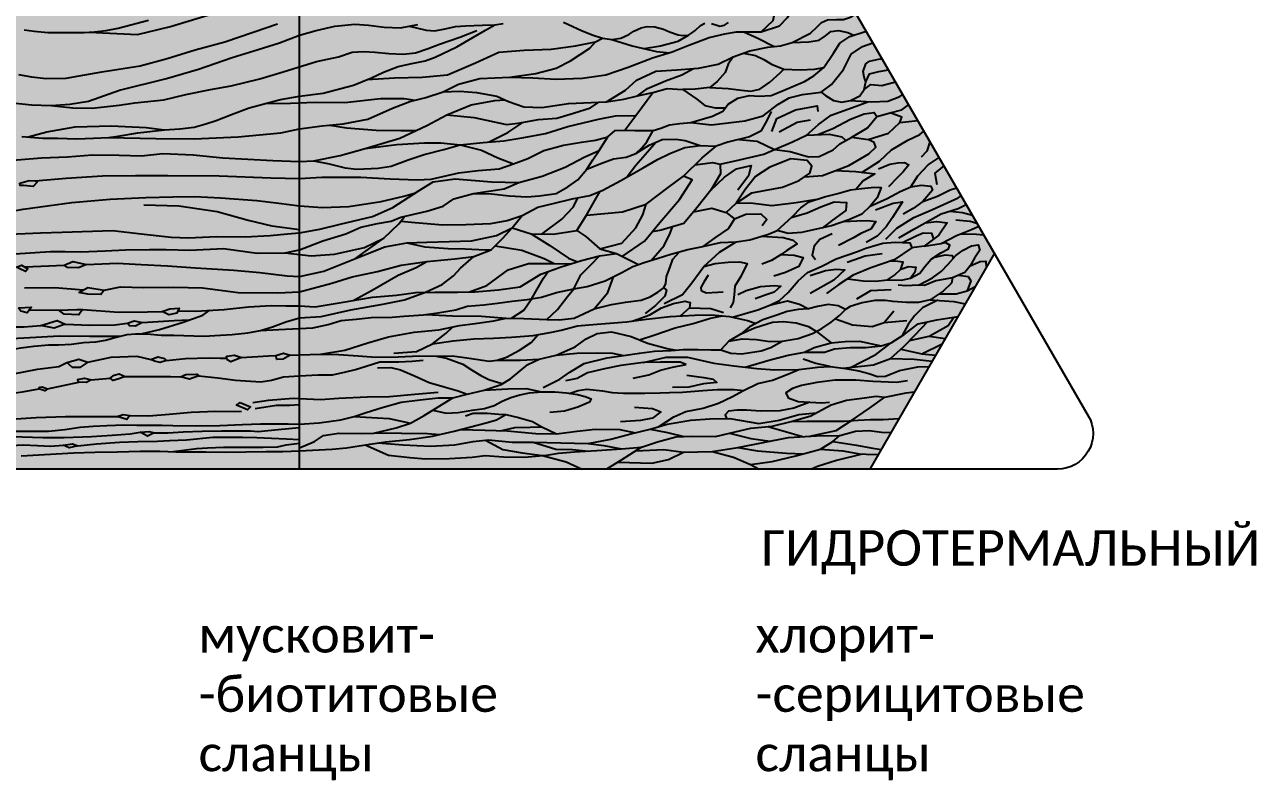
# Model space of a CAD drawing. Header units: millimetres. Extents: x 39 to 1913, y -1214 to 273.
# Drawn here: x 1670.9 to 1843.7, y -364.6 to -258.4 of the extents above; entities that cross this region are included whole.
import ezdxf

# ---------------------------------------------------------------- set-up
doc = ezdxf.new("R2010")
doc.units = ezdxf.units.MM
doc.styles.get("Standard").update_dxf_attribs({"font": 'arial.ttf'})

msp = doc.modelspace()

# ---------------------------------------------------------------- hatches: boundary and pattern name
at = {"transparency": 33554483}
h = msp.add_hatch(color=251, dxfattribs=at)
h.dxf.hatch_style = 1
h.paths.add_polyline_path([(1709.47, -254.47), (1651.97, -221.27), (1611.97, -290.55), (1629.47, -320.86), (1709.47, -320.86)])
h = msp.add_hatch(color=96, dxfattribs=at)
h.dxf.hatch_style = 1
h.paths.add_polyline_path([(1806.97, -290.55), (1766.97, -221.27), (1709.47, -254.47), (1709.47, -320.86), (1789.47, -320.86)])

# ---------------------------------------------------------------- linework, layer by layer
at = {"color": 252}
msp.add_lwpolyline([(1598.8, -313.36), (1705.14, -129.17, -0.57735), (1713.8, -129.17), (1820.14, -313.36, -0.57735), (1815.81, -320.86), (1603.13, -320.86, -0.57735)], format="xyb", close=True, dxfattribs=at)
for points in [[(1679.95, -259.51), (1686.71, -259.84), (1691.34, -258.69), (1696.1, -257.24), (1700.81, -255.92), (1705.48, -254.33), (1707.92, -253.57), (1710.33, -251.73), (1713.11, -250.45), (1717.02, -249.1), (1721.04, -248.69), (1724.22, -248.47), (1727.22, -248.03), (1729.62, -247.12), (1731.33, -245.76), (1733.23, -244.33), (1735.36, -243.31), (1739.62, -242.15)], [(1774.25, -259.45), (1775.93, -257.86), (1776.29, -256.02), (1776.35, -254.9), (1776.43, -253.84), (1777.27, -253.17), (1778.47, -252.69), (1779.53, -251.94), (1779.96, -250.74)], [(1709.47, -320.86), (1709.47, -254.47)], [(1761.77, -262.29), (1764.08, -261.35), (1766.93, -260.26), (1769.14, -259.76), (1770.76, -259.45), (1772.85, -259.45), (1774.25, -259.45), (1776.82, -258.64), (1777.94, -257.44), (1779.03, -255.71), (1779.95, -254.65), (1781.24, -254.4), (1782.38, -254.48), (1783.7, -255.12), (1785.07, -255.26), (1786.3, -254.74)], [(1752.51, -269.31), (1755.22, -267.66), (1756.73, -266.24), (1759.47, -264.98), (1762.4, -264.82), (1765.45, -264.56), (1768.22, -264.01), (1770.31, -262.97), (1772.66, -262.13), (1775.15, -261.6), (1776.96, -261.41), (1778.58, -260.96), (1781.15, -259.65), (1782.16, -258.7), (1782.69, -258.14), (1783.56, -257.8), (1784.79, -257.75), (1785.79, -257.72), (1786.77, -257.38), (1787.55, -256.91)], [(1668.28, -269.32), (1671.85, -269.73), (1674.59, -269.81), (1677.21, -269.6), (1679.83, -269.19), (1684.17, -267.64), (1690.76, -266), (1695.29, -264.72), (1699.99, -263.07), (1703.66, -261.96), (1706.63, -261.01), (1709.47, -259.94), (1711.78, -259.28), (1714.39, -258.66), (1717.2, -258.37), (1719.13, -258.53), (1721.35, -258.81), (1723.6, -258.89), (1726.05, -258.43)], [(1670, -265.45), (1671.84, -265.76), (1673.91, -266.01), (1676.7, -265.98), (1678.54, -265.65), (1681.71, -265.08), (1687.08, -264.24), (1690.86, -263.19), (1694.79, -262), (1698.99, -260.85), (1702.94, -259.51), (1706.34, -258.36)], [(1670.48, -274.14), (1673.42, -274.39), (1675.47, -274.39), (1678.21, -274.47), (1680.52, -274.39), (1682.65, -274.31), (1684.01, -274.1), (1686.75, -273.63), (1690.48, -273.23), (1692.66, -273.1), (1694.68, -272.86), (1696.31, -272.37), (1697.76, -271.92), (1699.91, -271.05), (1702.38, -270.13), (1706.8, -268.95), (1709.47, -268.5), (1712.76, -268.06), (1717.04, -266.95), (1719.53, -265.9), (1721.24, -265.11), (1723.29, -264.32), (1725.21, -263.9), (1727.07, -263.53), (1728.49, -263.01), (1731.52, -261.56), (1733.78, -260.25), (1735.54, -259.25), (1736.86, -258.5)], [(1670.8, -259.16), (1672.22, -259.35), (1674.11, -259.54), (1675.57, -259.54), (1677.11, -259.54), (1679.22, -259.54), (1680.68, -259.47), (1682.3, -259.28), (1683.99, -258.93), (1688.24, -257.81)], [(1674.59, -269.81), (1677.64, -270.12), (1680.37, -270.2), (1684.16, -269.74), (1686.35, -269.45), (1690.42, -269.03), (1693.49, -268.27), (1696.94, -267.55), (1699.84, -267.05), (1703.88, -266.08), (1707.16, -265.08), (1711.82, -263.65), (1714.93, -262.99), (1716.83, -262.3), (1718.41, -262.2), (1720.07, -262.33), (1721.98, -262.49), (1724.01, -262.61), (1725.74, -262.43), (1727.51, -261.82), (1729.11, -261.19), (1731.94, -260.19), (1734.33, -259.28)], [(1724.82, -258.66), (1725.89, -258.92), (1727.24, -259.25), (1728.46, -259.33), (1729.88, -259.05), (1731.36, -258.73), (1732.76, -258.63), (1735.15, -258.53), (1736.86, -258.5), (1738.03, -258.29)], [(1746.51, -258.09), (1747.83, -258.73), (1749, -259.28), (1750.51, -259.9), (1751.98, -260.37), (1753.26, -260.55), (1754.55, -260.34), (1755.67, -259.83), (1756.39, -259.38), (1757.38, -258.89), (1758.22, -258.72), (1759.32, -258.77), (1760.53, -259.11), (1761.39, -259.44), (1762.6, -259.88), (1763.23, -259.96), (1764.03, -259.95), (1764.46, -259.67), (1764.96, -259.29), (1765.7, -258.58), (1766.35, -258.23)], [(1767.25, -258.27), (1768.03, -258.54), (1768.42, -258.67), (1769.09, -258.51), (1769.66, -258.15)], [(1778.58, -260.96), (1780.93, -260.88), (1782.38, -260.63), (1783.28, -260.01), (1784.03, -259.4), (1785.09, -259.28), (1786.38, -259.56), (1787.25, -259.94)], [(1669.51, -290.61), (1674.51, -290.31), (1676.55, -290.29), (1678.78, -290.34), (1682.16, -290.23), (1685.04, -290.07), (1688.4, -290.04), (1690.73, -290.02), (1694.07, -290.13), (1698.8, -289.88), (1703.5, -290.55), (1707.45, -290.47), (1709.47, -290.07), (1712.7, -288.82), (1715.93, -287.83), (1718.04, -286.89), (1720.41, -286.37), (1722.3, -286.03), (1723.68, -285.47), (1727.34, -284.65), (1729.62, -283.96), (1731.1, -282.91), (1733.86, -282.18), (1736.37, -282.2), (1738.87, -282.49), (1741.33, -282.64), (1743.11, -282.49), (1745.47, -282.15), (1747.09, -281.24), (1748.52, -280.24), (1749.76, -278.74), (1750.6, -277.45), (1751.51, -276.13), (1752.72, -274.22), (1753.75, -273.33), (1755.1, -273.25), (1756.5, -273.33), (1757.96, -273.33), (1759.07, -273.33), (1760.15, -272.98), (1761.37, -272.54), (1762.82, -272.33), (1764.36, -272.19), (1767.39, -271.3), (1768.85, -270.6), (1769.6, -269.63), (1770.98, -268.76), (1772.58, -268.41), (1773.93, -268.49), (1775.65, -268.39), (1777.22, -267.74), (1778.76, -267.09), (1780.33, -266.42), (1781.65, -265.63), (1783.03, -264.47), (1784.38, -262.47), (1785.3, -261.04), (1786.67, -260.12), (1788.98, -259.39)], [(1718.93, -266.15), (1722.77, -265.91), (1726.65, -265.83), (1730.24, -265.49), (1734.17, -263.82), (1737.44, -262.32), (1740.98, -262.04), (1744.77, -261.9), (1748.19, -261.42), (1750.98, -260.87), (1751.98, -260.37)], [(1738.97, -265.83), (1742.62, -265.3), (1745.49, -264.57), (1747.47, -263.54), (1750.2, -261.76), (1750.98, -260.87)], [(1753.26, -260.55), (1756.12, -261.41), (1759.53, -262.22), (1761.44, -262.39)], [(1757.82, -261.81), (1760.11, -261.41), (1762.57, -260.79), (1764.03, -259.95)], [(1764.36, -272.19), (1767.26, -272.52), (1771.95, -271.95), (1774.5, -271.26), (1776.57, -269.68), (1778.16, -268.75), (1780.06, -268.28), (1782.66, -267.94), (1784.09, -266.84), (1785.78, -264.77), (1786.86, -262.6), (1788.45, -261.52), (1789.91, -261.01)], [(1771.81, -259.45), (1773.78, -260.35), (1776.05, -261.51)], [(1729.63, -267.89), (1731.78, -266.8), (1734.76, -266.02), (1738.97, -265.83), (1742.2, -265.91), (1745.43, -266.1), (1749.17, -265.99), (1752.43, -265.52), (1755.58, -264.43), (1759.01, -263.12), (1761.77, -262.29)], [(1771.75, -262.46), (1773.44, -262.8), (1774.59, -263.33), (1775.68, -264.01), (1777.44, -264.7), (1779.7, -264.82), (1781.71, -264.7), (1783.03, -264.47)], [(1770.31, -262.97), (1769.59, -264.01), (1769.19, -265.18), (1768.08, -266.44), (1767.01, -267.27), (1764.97, -267.5), (1763.24, -267.58)], [(1782.66, -267.94), (1783.25, -268.4), (1784.37, -269.09), (1785.54, -269.33), (1786.77, -269.09), (1788.09, -268.43), (1788.7, -267.56), (1788.94, -266.48), (1788.67, -265.82), (1788.57, -265.01), (1788.94, -263.95), (1789.42, -263.59), (1790.68, -263.32), (1791.22, -263.27)], [(1756.86, -268.45), (1758.27, -267.44), (1760.81, -266.35), (1763.1, -265.51), (1764.75, -264.62)], [(1767.01, -267.27), (1769.59, -267.41), (1771.49, -267.66), (1772.77, -267.78), (1774.06, -267.5), (1775.43, -266.52), (1776.88, -265.21), (1777.44, -264.7)], [(1788.94, -266.48), (1789.42, -265.34), (1790.77, -265.01), (1792.11, -264.82)], [(1709.47, -273.07), (1712.63, -272.68), (1715.58, -272.38), (1719.04, -271.71), (1722.52, -270.2), (1724.92, -269.23), (1727.18, -268.7), (1729.63, -267.89), (1731.97, -267.78), (1734.31, -268), (1737.13, -268.51), (1738.8, -269.23), (1740.92, -269.98), (1743.45, -270.09), (1747.22, -269.54), (1750.37, -269.4), (1752.51, -269.31), (1754.97, -268.92), (1756.86, -268.45), (1759.03, -267.98)], [(1755.1, -273.25), (1756.64, -271.21), (1759.03, -267.98), (1761.03, -267.44), (1763.24, -267.58), (1765.2, -268.92), (1766.34, -269.82), (1767.8, -270.15), (1769.23, -270.11)], [(1788.7, -267.56), (1789.63, -266.84), (1791.16, -267.02), (1793.08, -266.49)], [(1704.59, -269.54), (1708.2, -269.5), (1711.63, -269.36), (1715.83, -269.39), (1720.82, -268.83), (1724.14, -268.83), (1725.66, -269.06)], [(1718.68, -275.83), (1723.55, -274.38), (1727.34, -272.63), (1730.13, -271.12), (1733.53, -269.7), (1736.88, -269.09), (1738.26, -269)], [(1730.13, -271.12), (1733.95, -271.49), (1738.52, -272.46), (1740.14, -272.29), (1743.01, -271.79), (1745.54, -271.6), (1747.89, -270.9), (1750.28, -270.12), (1751.44, -269.35)], [(1776.13, -275.99), (1778.65, -274.9), (1780.58, -273.96), (1782.29, -272.49), (1784.06, -271.17), (1787.55, -269.91), (1789.21, -269.27)], [(1786.77, -269.09), (1789.72, -269.3), (1792, -269.18), (1793.69, -268.55), (1794.12, -268.28)], [(1709.47, -277.65), (1711.46, -277.59), (1713.6, -278.01), (1715.86, -278.56), (1717.48, -278.76), (1720.49, -278.62), (1722.33, -278.31), (1724.72, -277.42), (1726.95, -276.7), (1729.71, -275.97), (1732, -275.33), (1735.2, -275), (1738.13, -274.75), (1740.95, -274.3), (1743.98, -273.72), (1747.11, -272.77), (1751.4, -271.74), (1753.79, -271.24), (1756.64, -271.21)], [(1775.65, -270.64), (1774.98, -272.01), (1774.17, -273.39), (1772.58, -274.2), (1769.57, -274.96), (1767.91, -275.5)], [(1768.48, -278.06), (1771.2, -277.43), (1774.63, -276.65), (1776.13, -275.99), (1778.33, -276.26), (1780.88, -277.01), (1782.38, -276.95), (1784.34, -276.05), (1785.3, -275.17), (1786.96, -274.24), (1789.18, -272.92), (1790.47, -271.33), (1792.34, -270.85), (1793.96, -270.4), (1794.93, -269.69)], [(1775.74, -273.44), (1776.44, -271.64), (1779.06, -270.39), (1782.08, -269.84), (1782.17, -270.63)], [(1782.17, -273.89), (1784.31, -273.03), (1786.77, -271.74), (1788.7, -270.99), (1790.11, -270.81), (1790.47, -271.33)], [(1786.96, -274.24), (1789.27, -274.6), (1792.1, -273.7), (1793.69, -272.17), (1793.99, -271.42), (1792.34, -270.85)], [(1671.35, -274.21), (1673.98, -273.48), (1677.97, -272.82), (1683.02, -272.68), (1687.91, -272.9), (1690.48, -273.23)], [(1682.65, -274.31), (1689.27, -274.46), (1694.68, -274.49), (1700.86, -274.19), (1706.85, -273.65), (1709.47, -273.07)], [(1713.72, -272.57), (1716.06, -272.96), (1720.21, -273.27), (1723.67, -273.3), (1725.83, -273.33)], [(1736.07, -274.92), (1738.69, -273.6), (1740.78, -272.18)], [(1776.77, -273.5), (1779.28, -272.16), (1781.17, -271.82)], [(1793.69, -272.17), (1796.22, -271.93)], [(1709.47, -280.04), (1712.6, -279.87), (1718.04, -279.87), (1722.16, -280.12), (1725.95, -280.26), (1727.93, -280.15), (1731.8, -279.26), (1734.51, -278.95), (1737.46, -278.7), (1739.47, -278.01), (1741.48, -277.23), (1743.73, -276.14), (1746.52, -275.39), (1749, -274.94), (1751.01, -274.69), (1752.72, -274.22)], [(1749.76, -278.74), (1751.73, -277.97), (1753.5, -277.31), (1755.31, -277.04), (1756.63, -276.53), (1757.53, -275.72), (1758.19, -274.9), (1759.07, -273.33)], [(1756.63, -276.53), (1758.53, -275.38), (1760.36, -274.6), (1762.25, -274.51), (1763.58, -274.72), (1765.68, -275.41)], [(1771.08, -274.58), (1773.69, -274.81), (1776.13, -275.99)], [(1780.33, -279.82), (1782.84, -279.62), (1786.53, -278.21), (1789.33, -276.59), (1790.32, -275.65), (1790.08, -274.99), (1789.27, -274.6)], [(1780.58, -273.96), (1783.76, -273.81), (1785.54, -274.2), (1786.13, -274.71)], [(1788.38, -279.19), (1790.86, -277.61), (1792.52, -276.02), (1794.8, -274.66), (1796.52, -273.88), (1797.08, -273.41)], [(1656.13, -279.22), (1661.02, -278.41), (1665.79, -278), (1669.84, -277.43), (1673.22, -277.13), (1676.87, -276.99), (1680.41, -276.75), (1684.16, -276.78), (1687.27, -276.86), (1690.29, -276.53), (1694.51, -276.72)], [(1709.47, -287.66), (1712.29, -287.17), (1715.16, -286.45), (1719.71, -285.39), (1722.55, -284.14), (1726.26, -281.74), (1728.21, -280.54), (1731.3, -280.1), (1736.38, -280.54), (1740.22, -280.62), (1743.51, -279.73), (1746.72, -278.45), (1749.5, -277.03), (1751.51, -276.13)], [(1711.46, -277.59), (1715.14, -276.81), (1718.68, -275.83), (1723.11, -275.3), (1726.98, -275.05), (1729.3, -275.05), (1732, -275.33)], [(1723.69, -286.05), (1725.66, -286.24), (1729.54, -286.57), (1732.81, -286.5), (1736.32, -286.37), (1738.59, -285.95), (1740.69, -285.23), (1742.89, -284.07), (1745.06, -283.56), (1747.73, -282.93), (1750.17, -282.42), (1752, -281.7), (1754.53, -280.34), (1757.68, -278.57), (1759.67, -277.4), (1761.44, -276.53), (1763.52, -275.72), (1765.68, -275.41), (1767.91, -275.5)], [(1732, -275.33), (1734.98, -276.08), (1737.29, -277.17), (1739.47, -278.01)], [(1749.74, -285.19), (1754.79, -284.73), (1758.11, -283.65), (1761.17, -281.31), (1763.36, -279.75), (1765.95, -277.13), (1767.91, -275.5)], [(1759.44, -274.99), (1758.29, -276.38), (1756.66, -278.24), (1755.45, -279.82)], [(1797.93, -274.9), (1797.48, -276.2), (1796.67, -277.04)], [(1694.51, -276.72), (1698.71, -277.16), (1705.71, -277.54), (1709.47, -277.65)], [(1764.97, -278.12), (1767.4, -277.82), (1768.48, -278.06), (1768.54, -279.41), (1767.16, -281.67), (1765.21, -284.19), (1763.4, -286.39), (1760.19, -287.29), (1758.94, -287.53)], [(1767.16, -281.67), (1769.09, -279.87), (1770.77, -278.68), (1772.84, -278.23), (1772.47, -279.66), (1770.98, -281.67)], [(1770.75, -283.5), (1772.94, -282.09), (1777.24, -281.28), (1779.59, -280.34), (1781.06, -279.29), (1781.33, -278.3), (1780.67, -277.52), (1778.39, -277.28), (1775.44, -278.48), (1773.45, -279.77), (1772.04, -281.55), (1770.75, -283.5)], [(1790.72, -278.7), (1792.29, -278.06), (1793.43, -277.86), (1794.33, -277.83), (1794.94, -278.12), (1794.16, -279.11), (1793.37, -279.93), (1792.09, -281.21)], [(1795.24, -281.24), (1796.2, -279.69), (1797.65, -278.15), (1799.21, -277.11)], [(1799.88, -278.28), (1798.62, -279.32), (1798.89, -280.88)], [(1672.36, -280.37), (1676.72, -280.01), (1681.78, -279.69), (1686.44, -279.63), (1690.95, -279.63), (1698.17, -279.66), (1705.41, -279.96), (1709.47, -280.04)], [(1754.74, -291), (1757.87, -288.85), (1760, -286.21), (1762.77, -283.02), (1764.55, -280.22), (1763.36, -279.75)], [(1784.68, -278.92), (1787.53, -279.08), (1790.2, -279.41), (1788.55, -280.4), (1787.56, -281.54)], [(1670.2, -280.73), (1671.52, -280.33), (1672.36, -280.37), (1672.64, -280.59), (1672.06, -281.17), (1670.73, -281.06), (1670.27, -281.02), (1670.2, -280.73)], [(1703.99, -301.39), (1706.55, -301.26), (1711.3, -301.03), (1713.49, -300.56), (1715.3, -300), (1717.4, -299.82), (1719.49, -299.58), (1722.43, -299.54), (1724.1, -299.4), (1726.85, -299.21), (1728.85, -298.93), (1731.41, -298.51), (1733, -298), (1735.32, -297.77), (1737.23, -297.54), (1739.28, -297.26), (1741.38, -297.02), (1743.42, -296.7), (1745.52, -296.05), (1747.94, -295.53), (1749.8, -295.21), (1752.36, -294.42), (1754.69, -293.25), (1756.23, -292.42), (1757.81, -291.86), (1759.77, -291.25), (1761.58, -290.69), (1763.96, -290), (1766.05, -289.58), (1768.52, -289.02), (1770.75, -288.93), (1772.66, -288.65), (1775.28, -287.85), (1776.47, -287.35), (1777.49, -286.42), (1778.63, -285.37), (1779.79, -284.15), (1780.99, -283.33), (1783.14, -282.61), (1785.01, -282.17), (1786.76, -281.65), (1788.36, -281.44), (1789.67, -281.32), (1790.69, -281.27), (1791.1, -281.32), (1790.51, -282.78), (1789.52, -283.92), (1788.36, -285.05), (1786.52, -285.87), (1784.1, -286.71), (1779.88, -287.65), (1778.01, -287.79), (1776.47, -287.35)], [(1733.86, -282.18), (1738.16, -281.49), (1740.22, -280.62)], [(1789.52, -283.92), (1791.91, -282.87), (1793.75, -281.88), (1795.24, -281.24), (1796.69, -280.98), (1798.06, -281.12), (1798.29, -281.67), (1796.93, -283.28), (1795.58, -284.27), (1794.16, -285.08)], [(1796.93, -283.28), (1798.96, -282.52), (1800.77, -281.65), (1801.66, -281.35)], [(1652.18, -285.68), (1657.02, -285.81), (1660.4, -285.65), (1664.26, -285.32), (1667.45, -284.91), (1670.69, -284.34), (1677.52, -283.44), (1682.86, -282.95), (1687.89, -282.73), (1691.68, -282.65), (1694.7, -282.6), (1698.37, -282.76)], [(1698.37, -282.76), (1703.45, -283.14), (1706.55, -283.5), (1709.47, -283.88)], [(1709.47, -283.88), (1712.68, -284.11), (1716.36, -284), (1720.93, -283.27), (1724.08, -282.55), (1725.72, -282.09)], [(1743.5, -287.83), (1746.28, -285.76), (1747.88, -284.04), (1748.52, -282.76)], [(1748.36, -287.35), (1749.74, -285.19), (1750.89, -283.14), (1751.63, -281.84)], [(1769.33, -284.82), (1770.75, -283.5), (1772.76, -283.47), (1775.74, -283.86), (1779.14, -283.44), (1782.06, -282.97)], [(1778.46, -285.53), (1780.71, -284.87), (1782.62, -284.02), (1784.47, -283.32), (1786.21, -283.43), (1786.1, -284.56), (1784.25, -285.89), (1782.78, -287.01)], [(1790.26, -284.45), (1792.76, -283.5), (1794.07, -283.32), (1792.67, -285.54), (1791.78, -286.86), (1790.5, -288.14), (1788.98, -289.02)], [(1791.75, -288.59), (1793.28, -287.01), (1795.66, -285.51), (1798.28, -284.42), (1801.88, -282.77), (1802.31, -282.49)], [(1687.58, -283.77), (1692.53, -283.91), (1697.9, -284.67), (1702.25, -285.89), (1705.55, -286.71), (1709.47, -287.23)], [(1751.58, -289.93), (1754.67, -289.15), (1756.66, -286.99), (1757.62, -285.16), (1758.11, -283.65)], [(1764.76, -284.73), (1767.31, -284.22), (1769.33, -284.82), (1770.5, -285.73), (1769.63, -287.08), (1767.73, -288.4), (1766.05, -289.58)], [(1770.5, -285.73), (1772.07, -285.08), (1774.21, -285.01), (1775.04, -285.8), (1774.38, -286.7)], [(1797.25, -286.28), (1799.52, -285.02), (1801.88, -284.27), (1803.02, -283.71)], [(1800.7, -284.65), (1802.49, -284.85), (1803.89, -285.22)], [(1707.45, -290.47), (1711.07, -290.93), (1714.37, -290.69), (1718.56, -289.76), (1721.26, -288.41), (1723.4, -286.41), (1724.24, -285.34)], [(1717.31, -291.3), (1721.42, -289.66), (1724.49, -289.09), (1727.31, -288.97), (1730.44, -288.91), (1733.6, -288.82), (1737.08, -288.07), (1739.28, -286.96), (1740.69, -285.23)], [(1758.79, -291.56), (1760.64, -289.45), (1761.45, -287.74), (1761.79, -286.84)], [(1785.83, -286.11), (1787.66, -286.01), (1789.2, -285.93), (1790.31, -286.07), (1789.61, -287.15), (1788.21, -287.76), (1787.11, -288.43), (1785.07, -289.45)], [(1793.55, -288.37), (1795.67, -287.18), (1797.25, -286.28), (1798.91, -286.07), (1800.33, -286.28), (1799.17, -288.02), (1797.1, -289.57), (1795.38, -289.77)], [(1797.1, -289.57), (1799.49, -289.19), (1801.67, -288.05), (1803.77, -287.21), (1804.78, -286.76)], [(1801.54, -285.85), (1803.59, -286.03), (1804.52, -286.31)], [(1650.89, -288.55), (1654.22, -288.94), (1657.92, -289.08), (1663.23, -288.45), (1667.69, -287.91), (1673.08, -287.66), (1676.13, -287.61), (1683.2, -287.36), (1687.25, -287.8), (1691.42, -288.29), (1693.89, -288.37), (1697.82, -288.18), (1701.84, -288.26), (1705.33, -288.04), (1707.78, -287.82), (1709.47, -287.66)], [(1709.47, -293.81), (1712.84, -293.07), (1717.31, -291.3), (1721.26, -288.41)], [(1727.11, -296.02), (1729.45, -294.92), (1731.07, -293.72), (1732.06, -292.64), (1733.93, -291.02), (1736.36, -290.05), (1737.99, -288.43), (1739.28, -286.96)], [(1739.28, -286.96), (1741.95, -287.8), (1744.57, -289.45), (1747.19, -291.23), (1748.44, -291.76)], [(1741.95, -287.8), (1745.05, -287.86), (1748.36, -287.35), (1749.65, -288.22), (1751.58, -289.93), (1753.95, -290.6), (1757.02, -292.14)], [(1774.28, -288.15), (1777.31, -288.32), (1778.71, -288.72), (1779.27, -289.22), (1777.84, -290.15), (1777.05, -290.73), (1775.71, -291.55), (1774.34, -292.07)], [(1784.19, -287.83), (1782.48, -288.62), (1781.66, -289.57), (1781.38, -290.82), (1781.84, -291.43)], [(1794.07, -289.03), (1795.97, -288.11), (1796.95, -287.67), (1798.12, -287.71), (1798.44, -288.57)], [(1802.25, -287.82), (1804.47, -287.88), (1805.49, -287.98)], [(1724.49, -289.09), (1727.04, -289.66), (1730.29, -289.87), (1732.72, -289.93), (1735.55, -290.05), (1736.36, -290.05)], [(1736.92, -289.5), (1740.66, -290.11), (1743.79, -291.29), (1745.2, -292.01)], [(1738.45, -299.65), (1740.94, -299.7), (1744.15, -299.85), (1745.9, -299.92), (1747.98, -299.68), (1749.42, -299.03), (1750.81, -298.34), (1753.25, -297.74), (1755.18, -297.42), (1757.4, -297.14), (1758.65, -296.66), (1759.73, -296.03), (1760.58, -295.39), (1760.86, -294.78), (1760.97, -293.83), (1761.4, -292.6), (1761.85, -291.37), (1762.77, -290.35)], [(1760.62, -297.59), (1763.19, -296.34), (1764.49, -294.71), (1766.18, -292.39), (1768.38, -290.41), (1770.75, -288.93)], [(1775.45, -297.84), (1776.79, -297.17), (1778.04, -296.06), (1779.44, -294.43), (1780.75, -293.24), (1782.65, -292.39), (1784.77, -291.34), (1787.75, -290.3), (1788.94, -289.83), (1791.3, -289.13), (1793.02, -288.99), (1795.12, -289.07), (1795.38, -289.77), (1792.9, -291.49), (1789.64, -292.6), (1787.16, -293.65), (1785.15, -294.93), (1783.4, -296.21)], [(1791.97, -294.29), (1793.92, -294.34), (1795.18, -294.05), (1796.52, -293.35), (1797.27, -292.36), (1798.09, -291.37), (1799.46, -290.5), (1800.54, -289.92), (1800.7, -289.4), (1800.15, -289.11), (1799.49, -289.19)], [(1796.32, -295.02), (1798.27, -294.02), (1799.5, -293.09), (1800.47, -292.07), (1801.55, -290.87), (1802.6, -290.11), (1803.77, -289.53), (1804.67, -289.38), (1804.91, -290.11), (1804.18, -291.22), (1803.56, -292.3), (1802.8, -293.27), (1801.08, -294), (1798.77, -294.4), (1797.17, -295.08), (1796.32, -295.02), (1794.54, -295.12), (1793.46, -295.05)], [(1676.42, -292.24), (1677.66, -291.73), (1679.55, -292.14), (1678.45, -292.58), (1676.87, -292.53), (1676.42, -292.24)], [(1679.55, -292.14), (1683.85, -291.92), (1687.24, -292.11), (1690.94, -292.33), (1694.85, -292.58), (1700.24, -292.93), (1703.88, -293.23), (1707.71, -293.7), (1709.47, -293.81)], [(1709.47, -297.94), (1711.63, -298.09), (1716.42, -297.26), (1719.68, -296.7), (1723.08, -296.42), (1725.78, -296.05), (1728.43, -296), (1731.6, -296), (1734.07, -295.95), (1737.37, -295.67), (1740.4, -295.26), (1743.33, -293.49), (1746.17, -292.46), (1749.01, -291.58), (1751.53, -290.93), (1753.95, -290.6)], [(1709.47, -295.97), (1714, -294.74), (1716.84, -293.86), (1720.38, -293.11), (1723.73, -292.23), (1727.32, -291.72), (1731.23, -291.35), (1733.93, -291.02)], [(1717.08, -297.14), (1719.64, -295.71), (1723.31, -293.63), (1725.81, -292.55), (1727.32, -291.72)], [(1733.32, -295.97), (1735.76, -295.07), (1738.71, -292.88), (1741.59, -292.01), (1745.2, -292.01), (1747.59, -292.02)], [(1744.15, -299.85), (1745.66, -298.46), (1747.05, -296.62), (1747.94, -295.53), (1748.92, -293.57), (1750.4, -292.15), (1751.53, -290.93)], [(1766.18, -292.39), (1767.76, -292.01), (1769.62, -291.81), (1771.2, -291.75), (1772.27, -292.01), (1771.4, -293.82), (1770.55, -295.19), (1770.47, -296.41), (1770.29, -297.46), (1769.88, -298.22)], [(1777.05, -290.73), (1778.86, -290.82), (1780.14, -291.14), (1779.5, -292.39), (1777.64, -293.27), (1776.03, -293.79)], [(1786.29, -291.8), (1788.82, -290.91), (1791.2, -290.58)], [(1786.4, -294.13), (1788.53, -294.4), (1790.34, -294.49), (1791.97, -294.29), (1792.93, -293.62), (1793.84, -292.8), (1794.16, -291.81), (1793.43, -291.69), (1792.39, -291.67)], [(1806.97, -290.55), (1789.47, -320.86)], [(1798.44, -291.15), (1800.05, -290.79), (1801.02, -290.87), (1801.17, -291.28)], [(1803.56, -292.3), (1804.97, -291.72), (1805.77, -291.66), (1805.83, -292.53)], [(1669.72, -292.49), (1670.43, -292.21), (1671.33, -292.74), (1671, -293.09), (1670.09, -292.71), (1669.72, -292.49)], [(1670.88, -292.47), (1674.26, -292.31), (1676.42, -292.24)], [(1739.2, -299.67), (1740.95, -298.52), (1742.03, -296.92), (1743.67, -294.05), (1744.35, -293.12)], [(1750.81, -298.34), (1752.7, -296.07), (1753.53, -293.84)], [(1766.8, -293.62), (1766.21, -294.61), (1765.78, -295.36), (1765.83, -295.8), (1766.53, -296.12), (1768.14, -296.01), (1768.92, -295.95)], [(1781.13, -293.68), (1783.26, -292.98), (1784.75, -292.8), (1786, -292.89), (1784.42, -294.34), (1781.13, -296.18)], [(1793.84, -292.8), (1794.89, -292.4), (1795.92, -292.51), (1795.81, -293.25), (1795.18, -294.05)], [(1801.94, -293.63), (1803.31, -293.83), (1803.66, -294.4), (1803.14, -295.83)], [(1670.87, -295.4), (1675.09, -295.35), (1679.11, -295.69)], [(1678.47, -296.04), (1679.75, -295.34), (1682.04, -295.71), (1681.56, -296.34), (1679.75, -296.29), (1678.47, -296.04)], [(1682.04, -295.71), (1684.34, -295.28), (1687.57, -295.34), (1691.81, -295.31), (1695.83, -295.42), (1700.82, -296.05), (1706.4, -296.1), (1709.47, -295.97)], [(1760.58, -295.39), (1760.94, -295.71), (1760.71, -296.59), (1759.41, -297.87), (1757.96, -299.01)], [(1801.08, -294), (1800.97, -294.76), (1799.77, -295.89), (1797.96, -297.08), (1796.33, -297.46), (1794.61, -297.48), (1792.71, -297.31), (1791.68, -297.17), (1790.17, -297.19), (1788.41, -297.53), (1786.75, -298.01), (1786.07, -298.43), (1785.04, -297.92), (1783.65, -297.75), (1782.15, -298.01), (1780.86, -298.34), (1779.45, -298.47), (1777.89, -298.72), (1776.43, -299.22), (1774.46, -299.92), (1772.61, -300.89), (1771.45, -301.86), (1769.71, -302.87), (1768.59, -304.11)], [(1770.96, -296.33), (1772.13, -295.77), (1774.14, -295.22), (1776.09, -295.07), (1777.02, -295.19), (1776.06, -296.03), (1774.93, -296.41), (1773.41, -296.94)], [(1799.25, -296.23), (1801.59, -296.23), (1803.14, -295.83), (1804.29, -295.2)], [(1709.47, -299.61), (1712.51, -299.44), (1716.65, -298.51), (1721.12, -297.68), (1724.2, -297.07), (1727.11, -296.02)], [(1756.14, -300.08), (1758.6, -299.21), (1760.23, -298.19), (1761.93, -297.61), (1763.55, -297.3), (1764.29, -297.45), (1764.16, -298.19), (1762.86, -299.36)], [(1770.21, -299.51), (1773.77, -298.5), (1775.45, -297.84), (1777.92, -297.23), (1779.63, -297.7), (1780.86, -298.34)], [(1787.64, -296.96), (1789.65, -295.8), (1792.47, -295.65)], [(1799.01, -297.16), (1796.88, -298.23), (1795.82, -299.27), (1794.93, -300.45), (1793.99, -302.17)], [(1797.96, -297.08), (1801.27, -297.34), (1802.86, -297.67)], [(1669.99, -298.2), (1671.84, -298.1), (1671.21, -298.92), (1670.34, -298.66), (1669.99, -298.2)], [(1671.53, -298.51), (1675.69, -298.52)], [(1675.69, -298.52), (1678.21, -298.47), (1679.01, -298.45), (1678.48, -299.19), (1676.43, -299.12), (1675.69, -298.52)], [(1679.01, -298.45), (1684.09, -298.81), (1688.1, -298.79), (1690.18, -298.71)], [(1687.23, -301.87), (1689.79, -301.25), (1693.1, -300.21), (1695.86, -299.22), (1696.87, -298.55)], [(1690.18, -298.71), (1691.27, -298.36), (1692.58, -298.27), (1692.24, -298.98), (1691.12, -299.18), (1690.18, -298.71)], [(1692.41, -298.63), (1694.88, -298.68), (1698.87, -298.43), (1702.27, -298.05), (1705.47, -297.88), (1707.55, -297.91), (1709.47, -297.94)], [(1764.16, -298.19), (1767.17, -298.29), (1768.94, -298.85)], [(1769.71, -302.87), (1771.58, -302.58), (1773.56, -302.67), (1775.43, -302.96), (1777.19, -302.89), (1779.44, -302.52), (1781.46, -301.82), (1782.76, -301.11), (1784.06, -300.21), (1785.24, -299.31), (1786.07, -298.43)], [(1784.65, -299.76), (1787.04, -300.6), (1789.83, -300.84), (1791.49, -300.28), (1792.85, -298.62)], [(1659.1, -301.28), (1662.96, -301.11), (1668.59, -300.9), (1670.82, -300.9), (1673.17, -300.68)], [(1665.97, -304.41), (1668.61, -304.09), (1670.32, -303.82), (1672.16, -303.58), (1674.21, -303.42), (1675.62, -303.39), (1677.44, -303.31), (1679.12, -303.1), (1680.88, -302.99), (1682.24, -302.75), (1683.38, -302.41), (1685.25, -301.98), (1686.45, -301.87), (1688.02, -301.87), (1690.05, -302.06), (1691.81, -302.03), (1696.02, -302.17), (1698.34, -302.03), (1699.99, -301.98), (1702.2, -301.74), (1703.99, -301.39), (1705.64, -300.89), (1707.54, -300.17), (1709.47, -299.61)], [(1673.17, -300.68), (1675.46, -300), (1676.54, -300.51), (1675.03, -301.09), (1673.17, -300.68)], [(1676.54, -300.51), (1680.04, -300.64), (1683.53, -300.59), (1685.29, -300.37)], [(1685.29, -300.37), (1686.23, -300.03), (1687.39, -300.25), (1686.44, -300.81), (1685.57, -300.72), (1685.29, -300.37)], [(1687.39, -300.25), (1691.87, -299.99), (1693.95, -299.9)], [(1712.41, -304.7), (1715.83, -304.14), (1719.03, -303.15), (1721.96, -302.27), (1725.53, -301.62), (1729.02, -301.28), (1731.89, -300.69), (1734.09, -300.43), (1736.7, -300.06), (1738.45, -299.65)], [(1727.19, -299.16), (1730.93, -299.33), (1735.01, -299.36), (1738.45, -299.65)], [(1728.09, -303.27), (1730.99, -302.86), (1733.91, -302.56), (1736.67, -302.45), (1739.19, -302.34), (1742.25, -302.08), (1744.86, -301.63), (1746.18, -301.34), (1748.47, -300.73), (1750.07, -300.61), (1752.4, -300.43), (1755.32, -300.19), (1758.15, -299.82), (1761.45, -299.45), (1764.92, -299.23), (1767.29, -299.21), (1769.81, -299.41), (1772.31, -300), (1773.54, -300.4)], [(1757.14, -302.72), (1759.19, -302.06), (1762.17, -301.04), (1764.69, -300.41), (1767.14, -299.67), (1768.77, -299.33)], [(1771.45, -301.86), (1773.32, -301.02), (1775.82, -300.21), (1777.32, -300.12), (1779.17, -300.32), (1780.86, -300.83), (1781.99, -301.53)], [(1785.76, -306.69), (1790.01, -306.2), (1792.38, -305.31), (1794.25, -303.62), (1795.85, -302.02), (1797.6, -300.17)], [(1791.49, -300.28), (1794.66, -299.98)], [(1792.47, -303.15), (1794.31, -301.97), (1796.29, -300.45), (1798.9, -299.89), (1801.27, -299.54), (1801.84, -299.43)], [(1797.8, -302.17), (1800.47, -300.69), (1801.27, -299.54)], [(1660.4, -303), (1665.11, -302.76), (1669.93, -302.46), (1675.76, -302.15), (1679.97, -302.19), (1684.31, -302.19)], [(1722.68, -304.58), (1725.87, -304.34), (1728.09, -303.27), (1730.05, -301.78), (1730.96, -300.88)], [(1728.63, -304.99), (1730.9, -304.94), (1733.26, -305.26), (1736.07, -305.68), (1737.18, -305.57), (1738.48, -305.16), (1740.31, -304.18), (1741.94, -303.08), (1742.92, -301.96)], [(1745.47, -304.84), (1748.15, -303.69), (1749.67, -302.58), (1751.24, -301.8), (1753.23, -301.6), (1755.99, -302.26), (1758.3, -303.17), (1761.03, -303.91), (1762.25, -304.15)], [(1781.99, -301.53), (1784.05, -303.15)], [(1795.05, -302.82), (1797.8, -302.17), (1800.07, -302.5)], [(1743.62, -309.38), (1745.98, -308.21), (1747.4, -307.25), (1749.38, -306.03), (1752.64, -305.22), (1754.94, -304.9), (1757.15, -304.58), (1759.25, -304.31), (1761.61, -304.2), (1763.29, -304.08), (1765.39, -304.08), (1767.19, -304.11), (1768.59, -304.11)], [(1768.59, -304.11), (1770, -304.59), (1771.54, -304.65), (1774.26, -304.26), (1775.6, -303.77), (1777.19, -302.89)], [(1772.01, -306.54), (1775.51, -305.52), (1778.03, -304.84), (1780.32, -304.42), (1781.89, -304.45), (1783.13, -304.45), (1784.52, -303.95), (1786.72, -303.77), (1788.94, -303.77), (1791.08, -303.57), (1792.47, -303.15)], [(1780.32, -304.42), (1781.68, -303.77), (1784.05, -303.15), (1786.01, -302.94), (1788.05, -302.88), (1791.08, -303.57)], [(1786.79, -306.57), (1790.33, -304.78), (1792.47, -303.15)], [(1793.83, -304), (1796.8, -304.66), (1798.71, -304.86)], [(1796.8, -304.66), (1799.64, -303.25)], [(1665.99, -307.78), (1669.31, -307.5), (1672.69, -306.83), (1675.68, -306.46), (1676.8, -305.88)], [(1676.8, -305.88), (1678.5, -305.44), (1679.73, -305.82), (1678.62, -306.6), (1677.57, -306.58), (1676.8, -305.88)], [(1679.73, -305.82), (1683.03, -305.15), (1686.61, -305.02), (1688.57, -305.48)], [(1688.57, -305.48), (1689.55, -305.1), (1690.48, -305.31), (1690.76, -305.61), (1689.91, -305.9), (1689.11, -305.72), (1688.57, -305.48)], [(1690.76, -305.61), (1693.43, -305.31), (1696.79, -305.23), (1698.31, -305.29), (1699.26, -305.26)], [(1699.2, -305.02), (1700.34, -304.87), (1701.31, -305.21), (1699.79, -305.81), (1699.31, -305.5), (1699.2, -305.02)], [(1701.31, -305.21), (1705.11, -304.97), (1706.11, -304.9)], [(1706.11, -304.9), (1707.21, -304.57), (1708.12, -304.87), (1707.14, -305.42), (1706.27, -305.45), (1706.11, -304.9)], [(1708.12, -304.87), (1709.47, -304.81)], [(1709.47, -304.81), (1712.41, -304.7), (1714.94, -304.75), (1717.68, -304.95), (1720.17, -305.16), (1723.3, -305.1), (1726.29, -304.95), (1728.63, -304.99), (1730.07, -305.27), (1732.39, -306.11), (1733.6, -306.93), (1734.88, -307.72), (1736.04, -308.27), (1737.36, -308.71), (1737.95, -308.83)], [(1709.47, -307.76), (1712.06, -307.63), (1714.07, -307.61), (1715.97, -307.18), (1717.29, -306.85), (1718.79, -306.41), (1720.72, -305.8), (1721.7, -305.78), (1723.38, -305.78), (1725.24, -305.69), (1726.82, -305.54)], [(1735.35, -309.77), (1737.73, -308.96), (1739.08, -308.18), (1740.43, -307.07), (1741.48, -306.19), (1743.07, -305.4), (1745.47, -304.84), (1748.35, -304.58), (1751.31, -304.52), (1753.36, -304.58), (1754.94, -304.9)], [(1737.18, -305.57), (1740.45, -305.55), (1743.07, -305.4)], [(1763.7, -306.18), (1762.89, -305.86), (1760.09, -305.86), (1757.73, -305.88), (1754.53, -306.32), (1752.26, -306.76), (1749.88, -307.34), (1748.42, -308.12), (1746.76, -308.47)], [(1757.73, -305.88), (1760.9, -305.14), (1763.92, -305.14), (1767.59, -305.99), (1770.41, -306.38), (1773.61, -306.71), (1776.13, -306.91), (1779.5, -306.88)], [(1783.93, -306.47), (1781.89, -306.05), (1780.11, -305.4)], [(1792.38, -305.31), (1795.7, -305.4), (1798.22, -305.7)], [(1682.88, -308.07), (1683.46, -307.67), (1684.12, -307.46), (1684.98, -307.87), (1684.11, -308.19), (1683.31, -308.4), (1682.88, -308.07)], [(1693.51, -307.59), (1695.06, -307.52), (1695.31, -307.77), (1694.01, -308.21), (1692.75, -307.88), (1693.51, -307.59)], [(1720.41, -306.63), (1722.25, -306.58), (1723.63, -306.94), (1725.57, -307.75), (1727.63, -308.69), (1729.77, -309.32), (1731.71, -309.85), (1732.98, -310.32)], [(1756.28, -308.1), (1758.46, -307.63), (1760.12, -306.96), (1761.81, -306.55), (1763.7, -306.18)], [(1759.85, -314.9), (1761.99, -313.54), (1763.67, -312.78), (1766.12, -312.32), (1768.27, -311.62), (1770.1, -310.69), (1771.76, -309.82), (1773.77, -308.86), (1775.81, -308.36), (1777.99, -307.55), (1779.5, -306.88), (1782.18, -306.53), (1783.93, -306.47), (1786.08, -306.73), (1787.94, -307.08), (1789.34, -307.43), (1790.56, -307.84), (1791.7, -307.81), (1793.65, -307.02), (1796.21, -306.5), (1797.79, -306.45)], [(1673.35, -309.32), (1674.07, -309.58), (1673.71, -309.87), (1672.86, -309.58), (1672.99, -309.34), (1673.35, -309.32)], [(1674.07, -309.58), (1676.29, -309.12), (1678.5, -308.64)], [(1678.29, -308.27), (1679.29, -308.07), (1680.23, -308.3), (1679.56, -308.68), (1678.5, -308.64), (1678.29, -308.27)], [(1680.23, -308.3), (1682.88, -308.07)], [(1684.98, -307.87), (1687.3, -307.87), (1689.97, -307.87), (1691.35, -307.84), (1692.75, -307.88)], [(1695.31, -307.77), (1697.99, -308.03), (1700.47, -308.38), (1701.88, -308.46), (1704.04, -308.59), (1705.51, -308.35), (1707.22, -307.92), (1708.68, -307.79), (1709.47, -307.76)], [(1763.82, -307.69), (1766.17, -307.98), (1767.51, -308.24), (1768.01, -308.71), (1766.14, -308.88), (1764.08, -309.35), (1761.78, -309.38)], [(1794.79, -308.45), (1793.21, -308.68), (1789.9, -308.56), (1787.51, -308.36), (1784.63, -308.36), (1782.07, -308.71), (1779.89, -309.12), (1778.64, -309.55), (1777.7, -310.16), (1778.02, -310.86), (1779.42, -311.36), (1782.74, -311.53), (1783.82, -311.47)], [(1667.76, -310.37), (1670.58, -310), (1672.86, -309.58)], [(1702.9, -311.5), (1705.11, -311.2), (1708.55, -310.91), (1709.47, -310.94)], [(1709.47, -310.94), (1712.39, -311.09), (1714.99, -310.9), (1718.93, -310.72), (1722.09, -310.68), (1725.61, -310.35), (1728.89, -310.06)], [(1709.47, -314.53), (1712.19, -314.37), (1715.27, -313.94), (1717.13, -313.48), (1718.79, -312.93), (1721.04, -312.23), (1723.71, -311.44), (1726.4, -311.11), (1728.92, -310.83), (1730.97, -310.87)], [(1719.87, -315.82), (1723.01, -315.05), (1725.02, -314.39), (1726.95, -313.33), (1728.54, -312.33), (1730.97, -310.87)], [(1728.17, -312.56), (1730.02, -312.99), (1731.71, -312.93), (1733.66, -312.58), (1735.41, -312.35), (1736.75, -311.94), (1737.88, -311.3), (1739.1, -310.8), (1740.38, -310.43), (1741.72, -310.16), (1743.41, -309.99), (1745.27, -310.02), (1746.93, -310.16), (1748.47, -310.4), (1749.52, -310.66), (1750.37, -311.01), (1750.13, -311.44), (1748.53, -312.14), (1746.64, -312.72), (1744.6, -312.9)], [(1730.97, -310.87), (1732.98, -310.32), (1735.35, -309.77), (1738.67, -309.59), (1741.28, -309.53), (1743.41, -309.99)], [(1747.29, -310.22), (1748.54, -309.81), (1749.79, -309.64), (1751.97, -309.87), (1753.34, -310.1), (1754.94, -310.19), (1756.48, -310.19), (1757.91, -310.19), (1760.06, -310.13), (1761.37, -310.1), (1763.21, -310.04), (1766.06, -309.81), (1768.04, -309.67), (1770.45, -309.67), (1771.76, -309.82)], [(1778.45, -314.17), (1781.2, -313.39), (1782.74, -312.55), (1784.05, -311.85), (1786.23, -311.18), (1788.73, -310.83), (1790.38, -310.63), (1791.57, -310.77)], [(1781.08, -316.23), (1784.77, -315.42), (1786.9, -314.04), (1789.45, -312.31), (1791.57, -310.77), (1794.6, -310.13), (1795.73, -310.02)], [(1685.66, -313.35), (1688.29, -313.36), (1691.14, -313.15), (1694.23, -312.85), (1697.72, -312.72), (1700.28, -312.75), (1701.32, -312.72)], [(1701.1, -311.52), (1702.56, -312.13), (1702.14, -312.53), (1700.6, -311.88), (1701.1, -311.52)], [(1703.22, -312.37), (1706.2, -311.89), (1708.09, -311.89), (1709.47, -311.79)], [(1756.45, -312.17), (1758.98, -312.35), (1760.14, -312.81), (1758.98, -313.71), (1757.32, -314.03), (1754.5, -314.21)], [(1781.08, -311.44), (1778.84, -312.32), (1776.86, -312.69), (1774.15, -312.72), (1772.2, -312.58), (1770.89, -312.58), (1769.67, -312.72), (1769.18, -313.22), (1769.38, -313.77)], [(1650.9, -314.84), (1655.51, -314.6), (1661.28, -314.3), (1664.95, -314.17), (1668.98, -313.86), (1672.47, -313.6), (1676.63, -313.47), (1680.82, -313.47), (1683.87, -313.49)], [(1664.64, -315.68), (1666.85, -315.57), (1668.64, -315.55), (1670.77, -315.55), (1674.21, -315.55), (1676.53, -315.28), (1678.69, -314.96), (1680.48, -314.83), (1682.42, -314.75), (1684.85, -314.64), (1686.61, -314.69), (1690.18, -314.69), (1691.65, -314.75), (1695.06, -314.8), (1698.26, -314.72), (1701.43, -314.61), (1703.96, -314.48), (1707.85, -314.48), (1709.47, -314.53)], [(1670.4, -318.99), (1677.79, -318.57), (1680.73, -318.49), (1683.9, -318.43), (1687.08, -318.36), (1689.83, -318.36), (1692.07, -318.41), (1696.28, -318.41), (1699.08, -318.46), (1701.91, -318.43), (1704.72, -318.38), (1707.1, -318.38), (1709.47, -318.28), (1714.04, -318.04), (1716.03, -317.88), (1719.31, -317.35), (1721.58, -317.01), (1724.89, -316.69), (1728.09, -316.24), (1731.13, -315.53), (1735.63, -314.36), (1737.08, -313.92), (1738.4, -313.17)], [(1683.87, -313.49), (1684.69, -313.19), (1685.66, -313.35), (1685.2, -313.91), (1683.87, -313.49)], [(1717.13, -313.48), (1722.05, -313.77), (1725.02, -314.39)], [(1720.44, -317.18), (1723.99, -317.46), (1727.81, -317.64), (1731.26, -317.46), (1733.82, -316.97), (1735.98, -316.74), (1739.3, -317.06), (1742.26, -317.06), (1746.12, -317.15), (1749.98, -317.24), (1752.14, -317.55), (1754.65, -318), (1757.43, -317.77), (1759.68, -317.01), (1762.28, -316.34), (1764.52, -316.25), (1767.85, -316.29), (1769.78, -315.8), (1772.81, -315.12), (1775.79, -314.81), (1778.45, -314.17), (1780.65, -314.14), (1782.33, -314.14), (1784.04, -314.11), (1785.93, -314.11), (1787.86, -313.97), (1789.58, -313.91), (1791.35, -313.91), (1793.58, -313.73)], [(1732.73, -313.39), (1733.81, -313.02), (1735.79, -312.99), (1737.44, -313.16), (1738.4, -313.17), (1740.18, -313.6), (1742.16, -314.18), (1743.47, -314.91), (1745.51, -315.92)], [(1749.98, -317.24), (1753.15, -316.67), (1755.94, -315.92), (1758.67, -315.25), (1761.03, -314.55), (1764.37, -313.97), (1767.02, -313.79), (1769.86, -313.77), (1773.9, -314.46), (1776.78, -313.97), (1779.51, -313.18), (1781.97, -312.97)], [(1650.59, -317), (1652.59, -316.94), (1655.58, -316.72), (1658.63, -316.7), (1660.93, -316.57), (1665.65, -316.4), (1669.09, -316.27), (1673.43, -316.43), (1676.42, -316.43), (1680.26, -316.27), (1683.16, -316.11), (1685.7, -315.89), (1687.08, -315.65)], [(1687.08, -315.65), (1688.39, -315.57), (1689.07, -315.75), (1688.1, -316.21), (1687.08, -315.65)], [(1689.07, -315.75), (1691.04, -315.76), (1693.12, -315.6), (1695.81, -315.52), (1698.5, -315.49), (1700.47, -315.47), (1702.55, -315.49), (1703.65, -315.57), (1706.9, -315.23), (1709.47, -315.01)], [(1709.47, -317.85), (1711.56, -316.98), (1712.83, -316.14), (1714.97, -315.79), (1718.09, -315.87), (1721.66, -315.77), (1723.75, -315.82), (1727.43, -315.85), (1729.14, -316)], [(1732.05, -315.29), (1735.49, -315.4), (1738.61, -315.49), (1742.6, -315.84), (1745.51, -315.92), (1748.42, -315.52), (1750.95, -315.23), (1754.38, -315.31), (1756.59, -315.76)], [(1737.64, -315.46), (1739.66, -315.02), (1741.84, -314.99), (1743.47, -314.91)], [(1758.67, -315.25), (1761.09, -315.71), (1763.4, -316.29)], [(1767.38, -318.4), (1770.94, -317.8), (1774.54, -317.11), (1778.06, -316.41), (1781.98, -316.18), (1785.3, -316.12), (1787.48, -315.51), (1789.39, -315.45), (1791.11, -315.65), (1792.44, -315.71)], [(1769.78, -315.8), (1772.8, -316.55), (1775.5, -316.92)], [(1772.75, -320.2), (1775.79, -319.81), (1779.08, -319), (1782.56, -318.07), (1784.28, -316.99), (1785.3, -316.12)], [(1775.15, -314.88), (1778.12, -315.74), (1780.02, -316.29)], [(1657.68, -316.71), (1659.78, -317.36), (1662.66, -317.49), (1665.81, -317.6), (1668.18, -317.6), (1670.69, -317.47), (1672.69, -317.52), (1674.55, -317.63), (1676.3, -317.5)], [(1676.3, -317.5), (1677.59, -317.29), (1678.34, -317.57), (1677.14, -317.89), (1676.3, -317.5)], [(1678.34, -317.57), (1680.96, -317.33), (1684.19, -317.07), (1686.74, -316.96), (1689.52, -316.93), (1691.2, -316.83), (1693.57, -316.75), (1697.3, -316.37), (1699.14, -316.37), (1701.46, -316.37), (1703.46, -316.43), (1705.54, -316.51), (1707.62, -316.61), (1709.47, -316.72)], [(1691.73, -318.4), (1695.06, -317.97), (1696.56, -317.89), (1698.77, -317.79), (1701.91, -317.76), (1704.34, -317.76), (1706.34, -317.71), (1707.59, -317.47), (1709.47, -317.2)], [(1718.66, -317.46), (1721.93, -318.91), (1724.91, -319.25), (1727.12, -319.4), (1730.51, -319.37), (1733.67, -319.19), (1735.52, -318.93), (1738.07, -319.11), (1741.03, -319.17), (1744.1, -318.91), (1745.81, -318.64), (1748.04, -318.44), (1751.18, -318.24), (1754.65, -318)], [(1735.53, -316.79), (1737.99, -318.12), (1740.71, -318.56), (1743.53, -318.95)], [(1742.26, -317.06), (1745.41, -318.04), (1747.78, -318.12), (1749.99, -318.32)], [(1757.43, -317.77), (1754.61, -319.62), (1752.55, -320.86)], [(1770.94, -317.8), (1773.73, -318.27), (1777.8, -318.62), (1780.17, -318.7)], [(1784.28, -316.99), (1787.62, -317.51), (1789.63, -317.89), (1791.06, -318.1)], [(1743.53, -318.95), (1746.89, -319.85), (1749.13, -320.86)], [(1754.16, -319.9), (1758.91, -320.03), (1761.23, -319.51), (1763.35, -318.49), (1767.38, -318.4), (1770.35, -319.16), (1772.75, -320.2), (1773.97, -320.86)], [(1756.63, -318.3), (1760.59, -318.09), (1763.35, -318.49)], [(1788.41, -318.75), (1784.83, -319.63), (1782.16, -320.51), (1781.31, -320.86)], [(1782.56, -318.07), (1785.7, -318.3), (1788.03, -318.73), (1789.97, -318.79), (1790.68, -318.77)]]:
    msp.add_lwpolyline(points, dxfattribs=at)

# ---------------------------------------------------------------- texts
at = {"color": 252, "char_height": 5, "attachment_point": 1}
for s, insert in [('\\A1;{\\fCalibri Light|b0|i0|c204|p34;ГИДРОТЕРМАЛЬНЫЙ}', (1774.25, -329.43)), ('{\\fCalibri Light|b0|i0|c204|p34;мусковит-\\P-биотитовые \\Pсланцы}', (1695.28, -341.61)), ('{\\fCalibri Light|b0|i0|c204|p34;хлорит-\\P-серицитовые \\Pсланцы}', (1773.44, -341.61))]:
    msp.add_mtext_dynamic_manual_height_columns(s, width=95.9595, gutter_width=12.5, heights=[0], dxfattribs=dict(at, insert=insert))

doc.saveas('drawing.dxf')
